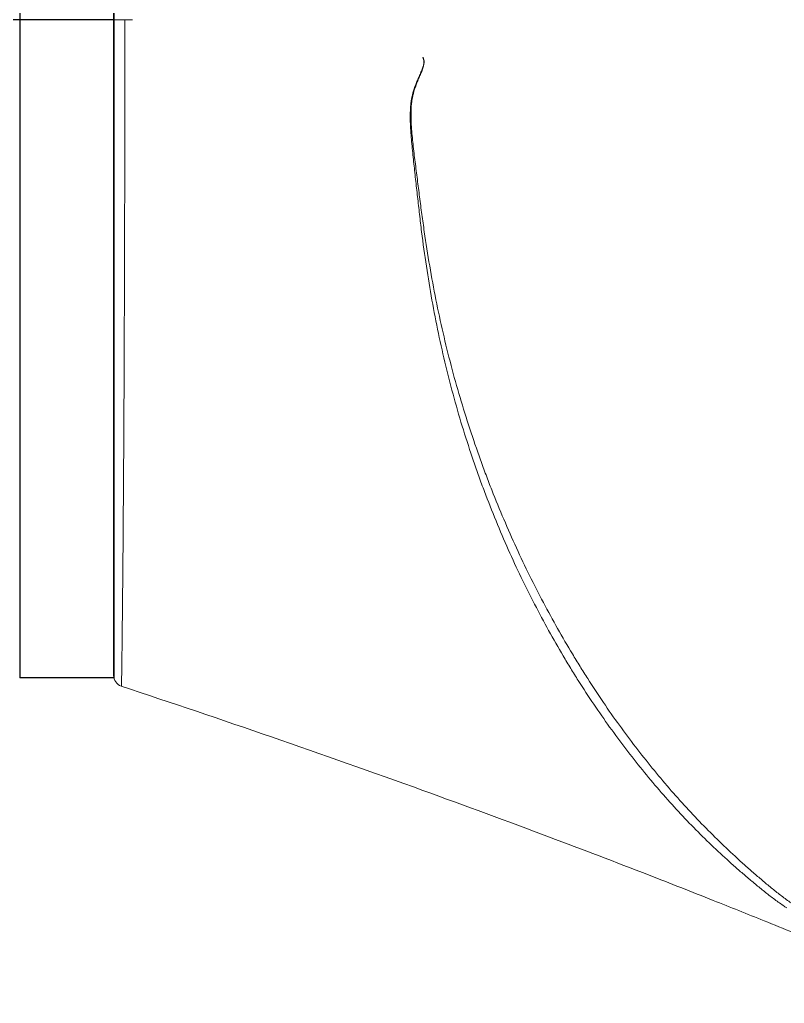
# Model space of a CAD drawing. Extents: x 12221 to 13062, y -5839 to -5245.
# Drawn here: x 12483 to 12503.34, y -5458.09 to -5431.93 of the extents above; entities that cross this region are included whole.
import ezdxf

# ---------------------------------------------------------------- set-up
doc = ezdxf.new("R2010")
doc.units = 0
doc.header["$LTSCALE"] = 7
doc.header["$MEASUREMENT"] = 0
doc.linetypes.add('CENTER', pattern=[2, 1.25, -0.25, 0.25, -0.25])
for name, color, linetype in [('CL', 1, 'CENTER'), ('DIM', 2, 'CONTINUOUS'), ('DWG', 7, 'CONTINUOUS')]:
    doc.layers.add(name, color=color, linetype=linetype)

# ---------------------------------------------------------------- blocks, each defined once
blk = doc.blocks.new('A$C30813625')
at = {"layer": 'CL'}
blk.add_line((83.26, -151.585), (83.26, -128.885), dxfattribs=at)
at = {"layer": 'DWG'}
for p, q in [((70.31, -149.085), (65.76, -149.085)), ((65.76, -151.585), (65.76, -149.085)), ((100.76, -149.085), (70.31, -149.085)), ((100.76, -151.585), (65.76, -151.585)), ((68.31, -151.585), (65.76, -151.585))]:
    blk.add_line(p, q, dxfattribs=at)

msp = doc.modelspace()

# ---------------------------------------------------------------- linework, layer by layer
at = {"layer": 'DWG', "linetype": 'Continuous', "lineweight": 18}
msp.add_ellipse((12485.801, -5449.368), major_axis=(0.3, 0), ratio=1, start_param=3.141592, end_param=4.38201, dxfattribs=at)
for points, knots in [([(12485.501, -5431.935), (12485.501, -5431.358), (12485.501, -5430.786), (12485.501, -5429.936), (12485.501, -5429.654), (12485.501, -5429.091), (12485.501, -5428.811), (12485.501, -5427.975), (12485.501, -5427.422), (12485.501, -5426.737), (12485.501, -5426.532), (12485.501, -5426.327), (12485.501, -5426.191), (12485.501, -5426.123), (12485.501, -5425.784), (12485.501, -5425.517), (12485.501, -5424.724), (12485.501, -5424.21), (12485.501, -5423.208), (12485.501, -5422.72), (12485.501, -5422.009), (12485.501, -5421.775), (12485.501, -5421.43), (12485.501, -5421.316), (12485.501, -5421.146), (12485.501, -5421.089), (12485.501, -5420.977), (12485.501, -5420.921), (12485.501, -5420.421), (12485.501, -5419.998), (12485.501, -5419.195), (12485.501, -5418.814), (12485.501, -5418.094), (12485.501, -5417.755), (12485.501, -5417.358), (12485.501, -5417.279), (12485.501, -5417.164), (12485.501, -5417.126), (12485.501, -5417.051), (12485.501, -5416.865), (12485.501, -5416.689), (12485.501, -5416.287), (12485.501, -5416.044), (12485.501, -5415.61), (12485.501, -5415.419), (12485.501, -5415.171), (12485.501, -5415.095), (12485.501, -5415.008), (12485.501, -5414.991), (12485.501, -5414.958), (12485.501, -5414.941), (12485.501, -5414.894), (12485.501, -5414.865), (12485.501, -5414.725), (12485.501, -5414.642), (12485.501, -5414.53), (12485.501, -5414.502), (12485.501, -5414.501), (12485.501, -5414.501), (12485.501, -5414.501)], [0, 0, 0, 0, 0.062449, 0.062449, 0.093673, 0.093673, 0.124898, 0.124898, 0.187347, 0.187347, 0.202959, 0.210765, 0.210765, 0.218571, 0.218571, 0.249796, 0.249796, 0.312244, 0.312244, 0.374693, 0.374693, 0.405918, 0.405918, 0.42153, 0.42153, 0.429336, 0.429336, 0.437142, 0.437142, 0.499591, 0.499591, 0.56204, 0.56204, 0.624489, 0.624489, 0.640101, 0.640101, 0.647907, 0.647907, 0.655713, 0.686938, 0.686938, 0.749387, 0.749387, 0.811835, 0.811835, 0.84306, 0.84306, 0.850866, 0.850866, 0.858672, 0.858672, 0.874284, 0.874284, 0.936733, 0.936733, 0.999182, 0.999182, 1, 1, 1, 1]), ([(12485.501, -5449.368), (12485.501, -5449.368), (12485.501, -5449.368), (12485.501, -5449.368), (12485.501, -5449.339), (12485.501, -5449.228), (12485.501, -5449.144), (12485.501, -5449.005), (12485.501, -5448.975), (12485.501, -5448.928), (12485.501, -5448.912), (12485.501, -5448.879), (12485.501, -5448.794), (12485.501, -5448.699), (12485.501, -5448.451), (12485.501, -5448.259), (12485.501, -5447.825), (12485.501, -5447.583), (12485.501, -5447.181), (12485.501, -5447.04), (12485.501, -5446.856), (12485.501, -5446.819), (12485.501, -5446.743), (12485.501, -5446.705), (12485.501, -5446.59), (12485.501, -5446.512), (12485.501, -5446.114), (12485.501, -5445.775), (12485.501, -5445.055), (12485.501, -5444.675), (12485.501, -5443.871), (12485.501, -5443.448), (12485.501, -5442.948), (12485.501, -5442.893), (12485.501, -5442.78), (12485.501, -5442.724), (12485.501, -5442.554), (12485.501, -5442.44), (12485.501, -5442.094), (12485.501, -5441.861), (12485.501, -5441.15), (12485.501, -5440.662), (12485.501, -5439.66), (12485.501, -5439.145), (12485.501, -5438.353), (12485.501, -5438.085), (12485.501, -5437.746), (12485.501, -5437.678), (12485.501, -5437.542), (12485.501, -5437.338), (12485.501, -5437.133), (12485.501, -5436.448), (12485.501, -5435.895), (12485.501, -5435.058), (12485.501, -5434.778), (12485.501, -5434.216), (12485.501, -5433.934), (12485.501, -5433.083), (12485.501, -5432.511), (12485.501, -5431.935)], [0, 0, 0, 0, 0.000611, 0.000611, 0.063073, 0.063073, 0.125535, 0.125535, 0.14115, 0.14115, 0.148958, 0.148958, 0.156765, 0.187996, 0.187996, 0.250458, 0.250458, 0.31292, 0.31292, 0.344151, 0.344151, 0.351959, 0.351959, 0.359766, 0.359766, 0.375382, 0.375382, 0.437844, 0.437844, 0.500305, 0.500305, 0.562767, 0.562767, 0.570575, 0.570575, 0.578383, 0.578383, 0.593998, 0.593998, 0.625229, 0.625229, 0.687691, 0.687691, 0.750153, 0.750153, 0.781384, 0.781384, 0.789191, 0.789191, 0.796999, 0.812615, 0.812615, 0.875076, 0.875076, 0.906307, 0.906307, 0.937538, 0.937538, 1, 1, 1, 1]), ([(12485.702, -5449.654), (12487.037, -5450.095), (12489.716, -5450.999), (12493.514, -5452.34), (12496.854, -5453.571), (12499.429, -5454.555), (12501.331, -5455.302), (12502.872, -5455.92), (12504.629, -5456.641), (12506.368, -5457.369), (12507.564, -5457.897), (12507.983, -5458.086)], [0, 0, 0, 0, 0.175522, 0.353012, 0.502353, 0.620023, 0.697469, 0.759042, 0.83023, 0.940059, 1, 1, 1, 1])]:
    msp.add_open_spline(points, degree=3, knots=knots, dxfattribs=at)
at = {"layer": 'DWG', "linetype": 'Continuous', "lineweight": 13}
for points, knots in [([(12485.801, -5431.935), (12485.762, -5431.935), (12485.723, -5431.935), (12485.65, -5431.935), (12485.617, -5431.935), (12485.562, -5431.935), (12485.539, -5431.935), (12485.509, -5431.935), (12485.502, -5431.935), (12485.501, -5431.935)], [0, 0, 0, 0, 0.250322, 0.250322, 0.500644, 0.500644, 0.750966, 0.750966, 1, 1, 1, 1]), ([(12485.801, -5431.935), (12485.801, -5432.521), (12485.801, -5433.102), (12485.799, -5433.967), (12485.799, -5434.254), (12485.798, -5434.826), (12485.797, -5435.11), (12485.796, -5435.961), (12485.794, -5436.523), (12485.793, -5437.22), (12485.792, -5437.428), (12485.792, -5437.636), (12485.791, -5437.775), (12485.791, -5437.844), (12485.79, -5438.188), (12485.789, -5438.46), (12485.787, -5439.266), (12485.785, -5439.789), (12485.781, -5440.808), (12485.779, -5441.304), (12485.776, -5442.027), (12485.774, -5442.264), (12485.773, -5442.615), (12485.772, -5442.731), (12485.771, -5442.904), (12485.771, -5442.962), (12485.77, -5443.076), (12485.77, -5443.133), (12485.767, -5443.641), (12485.764, -5444.071), (12485.758, -5444.887), (12485.756, -5445.274), (12485.75, -5446.006), (12485.747, -5446.35), (12485.743, -5446.754), (12485.742, -5446.833), (12485.741, -5446.951), (12485.741, -5446.989), (12485.74, -5447.066), (12485.738, -5447.255), (12485.737, -5447.433), (12485.733, -5447.842), (12485.73, -5448.088), (12485.725, -5448.528), (12485.723, -5448.723), (12485.719, -5448.974), (12485.718, -5449.052), (12485.717, -5449.14), (12485.717, -5449.157), (12485.716, -5449.191), (12485.716, -5449.207), (12485.715, -5449.255), (12485.715, -5449.285), (12485.714, -5449.37), (12485.713, -5449.419), (12485.711, -5449.504), (12485.711, -5449.539), (12485.709, -5449.596), (12485.709, -5449.617), (12485.708, -5449.646), (12485.707, -5449.653), (12485.707, -5449.653), (12485.707, -5449.653), (12485.707, -5449.653)], [0, 0, 0, 0, 0.062431, 0.062431, 0.093646, 0.093646, 0.124862, 0.124862, 0.187292, 0.187292, 0.2029, 0.210704, 0.210704, 0.218508, 0.218508, 0.249723, 0.249723, 0.312154, 0.312154, 0.374585, 0.374585, 0.4058, 0.4058, 0.421408, 0.421408, 0.429212, 0.429212, 0.437015, 0.437015, 0.499446, 0.499446, 0.561877, 0.561877, 0.624308, 0.624308, 0.639915, 0.639915, 0.647719, 0.647719, 0.655523, 0.686739, 0.686739, 0.749169, 0.749169, 0.8116, 0.8116, 0.842815, 0.842815, 0.850619, 0.850619, 0.858423, 0.858423, 0.874031, 0.874031, 0.905246, 0.905246, 0.936462, 0.936462, 0.967677, 0.967677, 0.998892, 0.998892, 1, 1, 1, 1]), ([(12503.335, -5455.505), (12503.292, -5455.475), (12503.249, -5455.446), (12503.164, -5455.386), (12503.122, -5455.356), (12502.998, -5455.264), (12502.917, -5455.202), (12502.755, -5455.074), (12502.675, -5455.009), (12502.514, -5454.876), (12502.434, -5454.809), (12502.274, -5454.673), (12502.194, -5454.603), (12502.034, -5454.463), (12501.954, -5454.392), (12501.714, -5454.176), (12501.396, -5453.881), (12501.081, -5453.571), (12500.77, -5453.253), (12500.616, -5453.091), (12500.157, -5452.591), (12499.856, -5452.243), (12499.265, -5451.516), (12498.975, -5451.137), (12498.406, -5450.346), (12498.128, -5449.934), (12497.822, -5449.451), (12497.788, -5449.397), (12497.721, -5449.289), (12497.62, -5449.126), (12497.521, -5448.96), (12497.324, -5448.628), (12497.195, -5448.403), (12496.815, -5447.717), (12496.571, -5447.246), (12496.104, -5446.276), (12495.88, -5445.776), (12495.563, -5445.003), (12495.46, -5444.742), (12495.31, -5444.344), (12495.237, -5444.143), (12495.165, -5443.94), (12495.117, -5443.805), (12495.093, -5443.737), (12494.883, -5443.122), (12494.711, -5442.566), (12494.4, -5441.435), (12494.26, -5440.86), (12494.075, -5439.982), (12494.018, -5439.687), (12493.911, -5439.091), (12493.862, -5438.791), (12493.77, -5438.186), (12493.729, -5437.88), (12493.67, -5437.419), (12493.652, -5437.265), (12493.625, -5437.032), (12493.616, -5436.954), (12493.598, -5436.799), (12493.59, -5436.721), (12493.564, -5436.488), (12493.547, -5436.332), (12493.512, -5436.02), (12493.495, -5435.864), (12493.461, -5435.552), (12493.444, -5435.395), (12493.422, -5435.16), (12493.415, -5435.081), (12493.403, -5434.924), (12493.398, -5434.845), (12493.39, -5434.688), (12493.388, -5434.609), (12493.387, -5434.45), (12493.388, -5434.371), (12493.396, -5434.252), (12493.399, -5434.213), (12493.406, -5434.154), (12493.409, -5434.134), (12493.414, -5434.095), (12493.418, -5434.075), (12493.435, -5433.978), (12493.454, -5433.902), (12493.499, -5433.752), (12493.526, -5433.679), (12493.57, -5433.569), (12493.586, -5433.533), (12493.617, -5433.461), (12493.633, -5433.425), (12493.665, -5433.352), (12493.681, -5433.316), (12493.703, -5433.261), (12493.71, -5433.243), (12493.723, -5433.206), (12493.729, -5433.187), (12493.737, -5433.158), (12493.739, -5433.149), (12493.744, -5433.129), (12493.745, -5433.119), (12493.75, -5433.09), (12493.752, -5433.07), (12493.751, -5433.04), (12493.751, -5433.03), (12493.748, -5433.01), (12493.744, -5432.991), (12493.738, -5432.972), (12493.73, -5432.954), (12493.725, -5432.945), (12493.72, -5432.936)], [0, 0, 0, 0, 0.007812, 0.007812, 0.015625, 0.015625, 0.03125, 0.03125, 0.046875, 0.046875, 0.0625, 0.0625, 0.078125, 0.078125, 0.09375, 0.09375, 0.125, 0.15625, 0.15625, 0.1875, 0.1875, 0.25, 0.25, 0.3125, 0.3125, 0.375, 0.375, 0.382812, 0.382812, 0.390625, 0.40625, 0.40625, 0.4375, 0.4375, 0.5, 0.5, 0.5625, 0.5625, 0.59375, 0.59375, 0.609375, 0.617187, 0.617187, 0.625, 0.625, 0.6875, 0.6875, 0.75, 0.75, 0.78125, 0.78125, 0.8125, 0.8125, 0.84375, 0.84375, 0.859375, 0.859375, 0.867188, 0.867188, 0.875, 0.875, 0.890625, 0.890625, 0.90625, 0.90625, 0.921875, 0.921875, 0.929688, 0.929688, 0.9375, 0.9375, 0.945313, 0.945313, 0.953125, 0.953125, 0.957031, 0.957031, 0.958984, 0.958984, 0.960938, 0.960938, 0.96875, 0.96875, 0.976563, 0.976563, 0.980469, 0.980469, 0.984375, 0.984375, 0.988281, 0.988281, 0.990234, 0.990234, 0.992188, 0.992188, 0.993164, 0.993164, 0.994141, 0.994141, 0.996094, 0.996094, 0.99707, 0.99707, 0.998047, 0.999023, 0.999023, 1, 1, 1, 1]), ([(12493.724, -5432.934), (12493.729, -5432.943), (12493.734, -5432.952), (12493.742, -5432.97), (12493.749, -5432.989), (12493.753, -5433.009), (12493.756, -5433.029), (12493.756, -5433.039), (12493.757, -5433.069), (12493.756, -5433.089), (12493.751, -5433.119), (12493.75, -5433.129), (12493.745, -5433.149), (12493.743, -5433.158), (12493.735, -5433.188), (12493.73, -5433.207), (12493.717, -5433.244), (12493.71, -5433.263), (12493.688, -5433.319), (12493.673, -5433.356), (12493.641, -5433.429), (12493.626, -5433.466), (12493.594, -5433.539), (12493.579, -5433.576), (12493.536, -5433.687), (12493.509, -5433.762), (12493.465, -5433.915), (12493.447, -5433.992), (12493.431, -5434.091), (12493.428, -5434.11), (12493.423, -5434.15), (12493.421, -5434.17), (12493.415, -5434.23), (12493.413, -5434.27), (12493.407, -5434.389), (12493.407, -5434.468), (12493.411, -5434.625), (12493.415, -5434.704), (12493.425, -5434.861), (12493.431, -5434.939), (12493.446, -5435.095), (12493.454, -5435.173), (12493.48, -5435.407), (12493.498, -5435.563), (12493.537, -5435.874), (12493.557, -5436.029), (12493.596, -5436.339), (12493.616, -5436.494), (12493.646, -5436.726), (12493.656, -5436.803), (12493.676, -5436.958), (12493.686, -5437.035), (12493.718, -5437.266), (12493.739, -5437.42), (12493.806, -5437.879), (12493.853, -5438.182), (12493.956, -5438.784), (12494.011, -5439.083), (12494.129, -5439.675), (12494.193, -5439.968), (12494.394, -5440.841), (12494.545, -5441.413), (12494.877, -5442.538), (12495.058, -5443.09), (12495.278, -5443.702), (12495.302, -5443.769), (12495.352, -5443.904), (12495.427, -5444.106), (12495.606, -5444.572), (12495.766, -5444.962), (12496.094, -5445.731), (12496.323, -5446.229), (12496.801, -5447.197), (12497.05, -5447.667), (12497.436, -5448.351), (12497.567, -5448.576), (12497.767, -5448.908), (12497.868, -5449.073), (12497.97, -5449.236), (12498.038, -5449.345), (12498.072, -5449.399), (12498.381, -5449.882), (12498.662, -5450.294), (12499.235, -5451.086), (12499.527, -5451.466), (12500.121, -5452.196), (12500.423, -5452.545), (12500.883, -5453.047), (12501.038, -5453.21), (12501.351, -5453.53), (12501.666, -5453.842), (12501.984, -5454.14), (12502.224, -5454.358), (12502.304, -5454.43), (12502.465, -5454.571), (12502.545, -5454.641), (12502.705, -5454.779), (12502.785, -5454.847), (12502.946, -5454.981), (12503.026, -5455.047), (12503.189, -5455.176), (12503.271, -5455.24), (12503.397, -5455.333), (12503.44, -5455.364), (12503.526, -5455.424), (12503.569, -5455.454), (12503.613, -5455.484)], [0, 0, 0, 0, 0.000977, 0.000977, 0.001953, 0.00293, 0.00293, 0.003906, 0.003906, 0.005859, 0.005859, 0.006836, 0.006836, 0.007813, 0.007813, 0.009766, 0.009766, 0.011719, 0.011719, 0.015625, 0.015625, 0.019531, 0.019531, 0.023438, 0.023438, 0.03125, 0.03125, 0.039063, 0.039063, 0.041016, 0.041016, 0.042969, 0.042969, 0.046875, 0.046875, 0.054687, 0.054687, 0.0625, 0.0625, 0.070312, 0.070312, 0.078125, 0.078125, 0.09375, 0.09375, 0.109375, 0.109375, 0.125, 0.125, 0.132812, 0.132812, 0.140625, 0.140625, 0.15625, 0.15625, 0.1875, 0.1875, 0.21875, 0.21875, 0.25, 0.25, 0.3125, 0.3125, 0.375, 0.375, 0.382812, 0.382812, 0.390625, 0.40625, 0.4375, 0.4375, 0.5, 0.5, 0.5625, 0.5625, 0.59375, 0.59375, 0.609375, 0.617187, 0.617187, 0.625, 0.625, 0.6875, 0.6875, 0.75, 0.75, 0.8125, 0.8125, 0.84375, 0.84375, 0.875, 0.90625, 0.90625, 0.921875, 0.921875, 0.9375, 0.9375, 0.953125, 0.953125, 0.96875, 0.96875, 0.984375, 0.984375, 0.992187, 0.992187, 1, 1, 1, 1])]:
    msp.add_open_spline(points, degree=3, knots=knots, dxfattribs=at)
for points in [[(12486.001, -5431.935), (12485.935, -5431.935), (12485.868, -5431.935), (12485.801, -5431.935)], [(12503.402, -5455.551), (12503.381, -5455.536), (12503.359, -5455.52), (12503.335, -5455.505)]]:
    msp.add_open_spline(points, degree=3, dxfattribs=at)

# ---------------------------------------------------------------- block references
at = {"layer": 'DIM', "rotation": 90}
msp.add_blockref('A$C30813625', (12333.917, -5515.195), dxfattribs=at)

doc.saveas('drawing.dxf')
